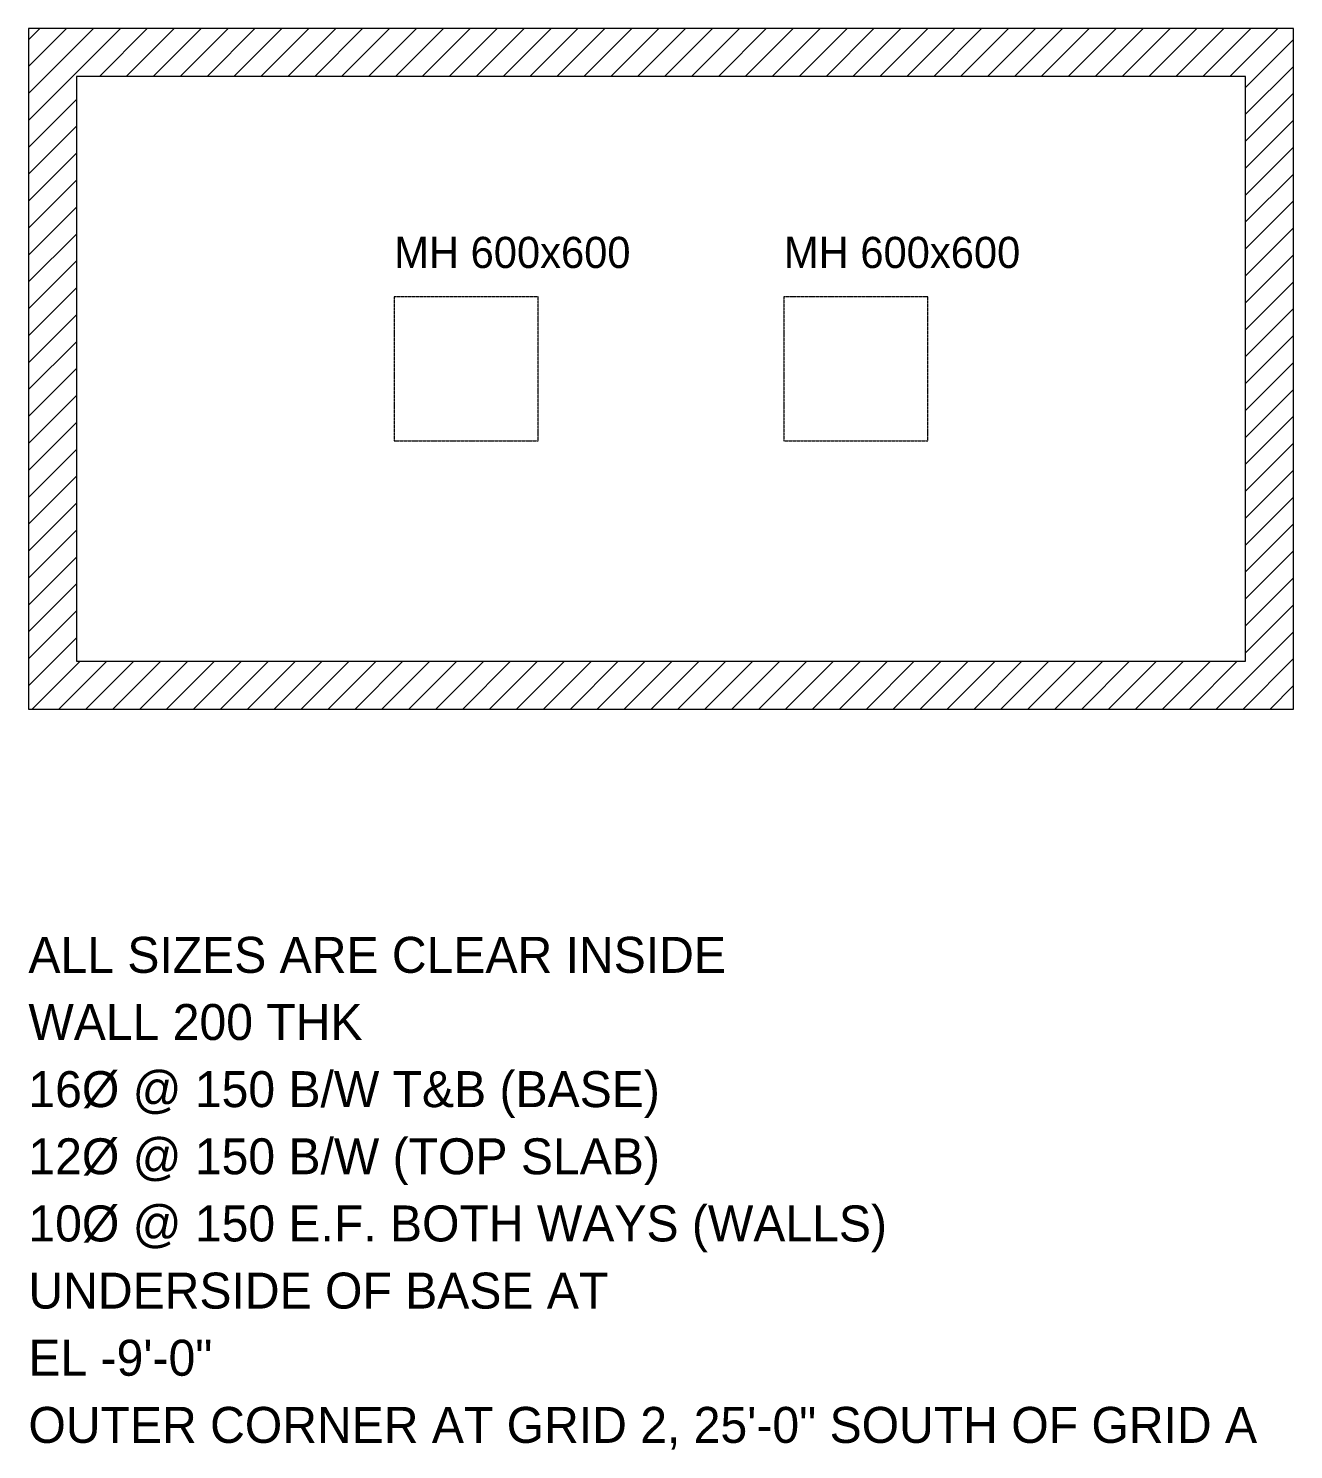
# Model space of a CAD drawing. Extents: x -3200 to 1422622, y -1410602 to 19050.
# Drawn here: x 600000 to 605277, y -1403088 to -1397162 of the extents above; entities that cross this region are included whole.
import ezdxf

# ---------------------------------------------------------------- set-up
doc = ezdxf.new("R2010")
doc.units = 0
doc.linetypes.add('DASHED', pattern=[1.524, 1.27, -0.254])
for name, color, linetype, lineweight, plot in [('Hatch', 9, 'Continuous', 0, False), ('Slab', 5, 'Continuous', 0, False), ('Text-2', 7, 'Continuous', 0, False), ('Wall', 1, 'Continuous', 0, False)]:
    doc.layers.add(name, color=color, linetype=linetype, lineweight=lineweight, plot=plot)

msp = doc.modelspace()

# ---------------------------------------------------------------- hatches: boundary and pattern name
at = {"layer": 'Hatch'}
h = msp.add_hatch(dxfattribs=at)
h.set_pattern_fill('ANSI31', color=256, scale=25)
h.paths.add_polyline_path([(600000, -1400000), (605277, -1400000), (605277, -1397162), (600000, -1397162)])
h.paths.add_polyline_path([(600200, -1399800), (605077, -1399800), (605077, -1397362), (600200, -1397362)])

# ---------------------------------------------------------------- linework, layer by layer
at = {"layer": 'Slab', "linetype": 'DASHED'}
for p, q in [((602125.7, -1398281), (601525.7, -1398281)), ((601525.7, -1398281), (601525.7, -1398881)), ((602125.7, -1398881), (602125.7, -1398281)), ((603751.3, -1398281), (603151.3, -1398281)), ((603151.3, -1398281), (603151.3, -1398881)), ((603751.3, -1398881), (603751.3, -1398281)), ((601525.7, -1398881), (602125.7, -1398881)), ((603151.3, -1398881), (603751.3, -1398881))]:
    msp.add_line(p, q, dxfattribs=at)
at = {"layer": 'Wall'}
for points in [[(600000, -1400000), (605277, -1400000), (605277, -1397162), (600000, -1397162)], [(600200, -1399800), (605077, -1399800), (605077, -1397362), (600200, -1397362)]]:
    msp.add_lwpolyline(points, close=True, dxfattribs=at)

# ---------------------------------------------------------------- texts
at = {"layer": 'Text-2'}
for s, height, p in [('MH 600x600', 130, (601525.7, -1398161)), ('MH 600x600', 130, (603151.3, -1398161)), ('ALL SIZES ARE CLEAR INSIDE', 150, (600000, -1401100)), ('WALL 200 THK', 150, (600000, -1401380)), ('16%%C @ 150 B/W T&B (BASE)', 150, (600000, -1401660)), ('12%%C @ 150 B/W (TOP SLAB)', 150, (600000, -1401940)), ('10%%C @ 150 E.F. BOTH WAYS (WALLS)', 150, (600000, -1402220)), ('UNDERSIDE OF BASE AT', 150, (600000, -1402500)), ('EL -9\'-0"', 150, (600000, -1402780)), ('OUTER CORNER AT GRID 2, 25\'-0" SOUTH OF GRID A', 150, (600000, -1403060))]:
    msp.add_text(s, height=height, dxfattribs=at).set_placement(p)

doc.saveas('drawing.dxf')
